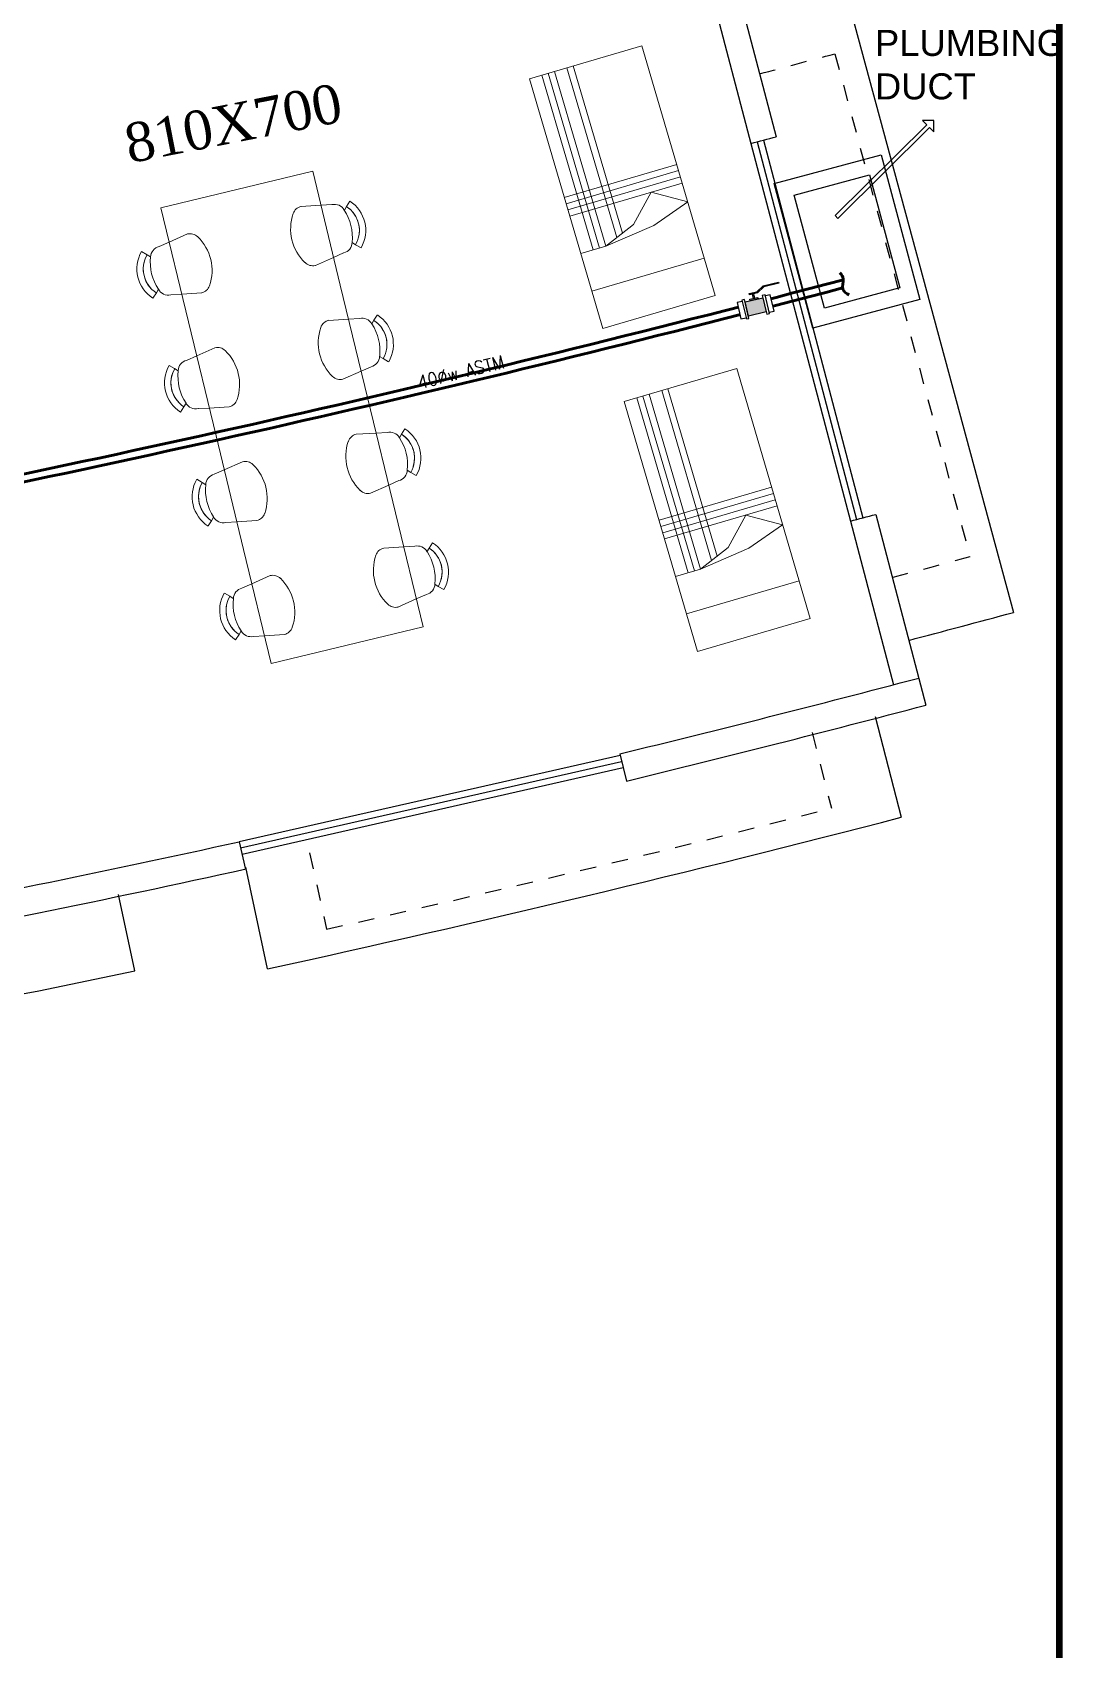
# Model space of a CAD drawing. Header units: metres. Extents: x 159409 to 239023, y 50504 to 95165.
# Drawn here: x 196219 to 197011, y 74527 to 75770 of the extents above; entities that cross this region are included whole.
import ezdxf
from ezdxf.enums import TextEntityAlignment as Align

# ---------------------------------------------------------------- set-up
doc = ezdxf.new("R2010")
doc.units = ezdxf.units.M
doc.header["$MEASUREMENT"] = 0
doc.set_wipeout_variables(frame=1)
doc.linetypes.add('HIDDEN', pattern=[0.125, 0.0625, -0.0625])
for name, color, linetype, lineweight in [('_Annotations', 1, 'Continuous', 25), ('FURN', 8, 'Continuous', 5), ('RJ- D - TEXT', 7, 'Continuous', 20), ('RJ- WS- COLD WATER', 152, 'Continuous', 30)]:
    doc.layers.add(name, color=color, linetype=linetype, lineweight=lineweight)
doc.layers.add('A-TEXT', color=3, linetype='Continuous')
doc.styles.add('RJ', font='romans.shx')
doc.styles.get("Standard").update_dxf_attribs({"font": 'times.ttf', "height": 18})
doc.styles.add('Standard 360', font='arial.ttf')

# ---------------------------------------------------------------- blocks, each defined once
blk = doc.blocks.new('FEGREGRE')
at = {"color": 20, "ltscale": 10}
for p, q in [((357183.6, 114115.5, 0.8), (357203.7, 114038.1, 0.4)), ((356717.1, 113921.6, 0.4), (356700.3, 113999.7, 0.4)), ((356615.1, 113920.1, 0.4), (356602.6, 113978.8, 0.4))]:
    blk.add_line(p, q, dxfattribs=at)
for radius, start, end in [(12848.5, 282.34342, 284.575), (12828.5, 280.10083, 281.89721)]:
    blk.add_arc((353970.4, 126473.1, 0.4), radius, start, end, dxfattribs=at)
blk = doc.blocks.new('FREGTET')
at = {"layer": 'FURN'}
for p, q in [((-154.66, 109.191, -2766.571), (-154.635, 109.149, -2766.571)), ((-154.66, 109.191, -2766.571), (-154.635, 109.149, -2766.571)), ((-154.617, 109.122, -2766.571), (-154.635, 109.149, -2766.571)), ((-154.617, 109.122, -2766.571), (-154.635, 109.149, -2766.571)), ((-154.369, 109.063, -2766.571), (-154.341, 109.079, -2766.571)), ((-154.369, 109.063, -2766.571), (-154.341, 109.079, -2766.571)), ((-154.3, 109.105, -2766.571), (-154.341, 109.079, -2766.571)), ((-154.3, 109.105, -2766.571), (-154.341, 109.079, -2766.571)), ((-154.994, 109.041, -2766.571), (-155.133, 108.458, -2766.571)), ((-154.118, 108.833, -2766.571), (-154.994, 109.041, -2766.571)), ((-154.732, 108.979, -2766.571), (-154.793, 108.838, -2766.571)), ((-154.698, 109.057, -2766.571), (-154.732, 108.979, -2766.571)), ((-154.698, 109.057, -2766.571), (-154.732, 108.979, -2766.571)), ((-154.331, 108.884, -2766.571), (-154.327, 108.968, -2766.571)), ((-154.331, 108.884, -2766.571), (-154.327, 108.968, -2766.571)), ((-153.784, 108.982, -2766.571), (-153.76, 108.941, -2766.571)), ((-153.784, 108.982, -2766.571), (-153.76, 108.941, -2766.571)), ((-154.34, 108.731, -2766.571), (-154.331, 108.884, -2766.571)), ((-153.243, 108.625, -2766.571), (-154.118, 108.833, -2766.571)), ((-153.822, 108.848, -2766.571), (-153.856, 108.771, -2766.571)), ((-153.822, 108.848, -2766.571), (-153.856, 108.771, -2766.571)), ((-153.742, 108.914, -2766.571), (-153.76, 108.941, -2766.571)), ((-153.742, 108.914, -2766.571), (-153.76, 108.941, -2766.571)), ((-153.493, 108.854, -2766.571), (-153.465, 108.871, -2766.571)), ((-153.493, 108.854, -2766.571), (-153.465, 108.871, -2766.571)), ((-153.425, 108.897, -2766.571), (-153.465, 108.871, -2766.571)), ((-153.425, 108.897, -2766.571), (-153.465, 108.871, -2766.571)), ((-153.856, 108.771, -2766.571), (-153.917, 108.63, -2766.571)), ((-153.456, 108.676, -2766.571), (-153.451, 108.76, -2766.571)), ((-153.456, 108.676, -2766.571), (-153.451, 108.76, -2766.571)), ((-152.908, 108.774, -2766.571), (-152.884, 108.732, -2766.571)), ((-152.908, 108.774, -2766.571), (-152.884, 108.732, -2766.571)), ((-152.866, 108.705, -2766.571), (-152.884, 108.732, -2766.571)), ((-152.866, 108.705, -2766.571), (-152.884, 108.732, -2766.571)), ((-153.464, 108.523, -2766.571), (-153.456, 108.676, -2766.571)), ((-152.367, 108.417, -2766.571), (-153.243, 108.625, -2766.571)), ((-152.946, 108.64, -2766.571), (-152.98, 108.563, -2766.571)), ((-152.946, 108.64, -2766.571), (-152.98, 108.563, -2766.571)), ((-152.618, 108.646, -2766.571), (-152.59, 108.663, -2766.571)), ((-152.618, 108.646, -2766.571), (-152.59, 108.663, -2766.571)), ((-152.549, 108.689, -2766.571), (-152.59, 108.663, -2766.571)), ((-152.549, 108.689, -2766.571), (-152.59, 108.663, -2766.571)), ((-155.271, 107.874, -2766.571), (-155.133, 108.458, -2766.571)), ((-152.98, 108.563, -2766.571), (-153.042, 108.422, -2766.571)), ((-152.589, 108.314, -2766.571), (-152.58, 108.468, -2766.571)), ((-152.58, 108.468, -2766.571), (-152.576, 108.552, -2766.571)), ((-152.58, 108.468, -2766.571), (-152.576, 108.552, -2766.571)), ((-152.033, 108.566, -2766.571), (-152.008, 108.524, -2766.571)), ((-152.033, 108.566, -2766.571), (-152.008, 108.524, -2766.571)), ((-151.991, 108.497, -2766.571), (-152.008, 108.524, -2766.571)), ((-151.991, 108.497, -2766.571), (-152.008, 108.524, -2766.571)), ((-151.742, 108.438, -2766.571), (-151.714, 108.454, -2766.571)), ((-151.742, 108.438, -2766.571), (-151.714, 108.454, -2766.571)), ((-151.674, 108.481, -2766.571), (-151.714, 108.454, -2766.571)), ((-151.674, 108.481, -2766.571), (-151.714, 108.454, -2766.571)), ((-151.491, 108.209, -2766.571), (-152.367, 108.417, -2766.571)), ((-152.105, 108.355, -2766.571), (-152.166, 108.214, -2766.571)), ((-152.071, 108.432, -2766.571), (-152.105, 108.355, -2766.571)), ((-152.071, 108.432, -2766.571), (-152.105, 108.354, -2766.571)), ((-151.705, 108.259, -2766.571), (-151.7, 108.344, -2766.571)), ((-151.705, 108.259, -2766.571), (-151.7, 108.344, -2766.571)), ((-151.713, 108.106, -2766.571), (-151.705, 108.259, -2766.571)), ((-151.63, 107.625, -2766.571), (-151.491, 108.209, -2766.571)), ((-155.009, 107.811, -2766.571), (-155.001, 107.965, -2766.571)), ((-154.396, 107.666, -2766.571), (-155.271, 107.874, -2766.571)), ((-154.547, 107.857, -2766.571), (-154.609, 107.716, -2766.571)), ((-155.014, 107.727, -2766.571), (-155.009, 107.812, -2766.571)), ((-155.014, 107.727, -2766.571), (-155.009, 107.811, -2766.571)), ((-154.609, 107.716, -2766.571), (-154.643, 107.639, -2766.571)), ((-154.609, 107.716, -2766.571), (-154.643, 107.639, -2766.571)), ((-154.133, 107.603, -2766.571), (-154.125, 107.756, -2766.571)), ((-155.04, 107.59, -2766.571), (-154.999, 107.617, -2766.571)), ((-155.04, 107.59, -2766.571), (-154.999, 107.617, -2766.571)), ((-154.971, 107.633, -2766.571), (-154.999, 107.617, -2766.571)), ((-154.971, 107.633, -2766.571), (-154.999, 107.617, -2766.571)), ((-153.52, 107.458, -2766.571), (-154.396, 107.666, -2766.571)), ((-154.138, 107.519, -2766.571), (-154.133, 107.603, -2766.571)), ((-154.138, 107.519, -2766.571), (-154.133, 107.603, -2766.571)), ((-153.672, 107.649, -2766.571), (-153.733, 107.508, -2766.571)), ((-151.63, 107.625, -2766.571), (-151.769, 107.041, -2766.571)), ((-154.723, 107.574, -2766.571), (-154.705, 107.547, -2766.571)), ((-154.723, 107.574, -2766.571), (-154.705, 107.547, -2766.571)), ((-154.681, 107.505, -2766.571), (-154.705, 107.547, -2766.571)), ((-154.681, 107.505, -2766.571), (-154.705, 107.547, -2766.571)), ((-153.733, 107.508, -2766.571), (-153.767, 107.431, -2766.571)), ((-153.733, 107.508, -2766.571), (-153.767, 107.431, -2766.571)), ((-153.258, 107.395, -2766.571), (-153.249, 107.548, -2766.571)), ((-154.164, 107.382, -2766.571), (-154.124, 107.408, -2766.571)), ((-154.164, 107.382, -2766.571), (-154.124, 107.408, -2766.571)), ((-154.096, 107.425, -2766.571), (-154.124, 107.408, -2766.571)), ((-154.096, 107.425, -2766.571), (-154.124, 107.408, -2766.571)), ((-153.847, 107.366, -2766.571), (-153.83, 107.338, -2766.571)), ((-153.847, 107.366, -2766.571), (-153.83, 107.338, -2766.571)), ((-153.805, 107.297, -2766.571), (-153.83, 107.338, -2766.571)), ((-153.805, 107.297, -2766.571), (-153.83, 107.338, -2766.571)), ((-152.645, 107.249, -2766.571), (-153.52, 107.458, -2766.571)), ((-153.262, 107.311, -2766.571), (-153.258, 107.395, -2766.571)), ((-153.262, 107.311, -2766.571), (-153.258, 107.395, -2766.571)), ((-152.796, 107.441, -2766.571), (-152.858, 107.3, -2766.571)), ((-152.382, 107.187, -2766.571), (-152.374, 107.34, -2766.571)), ((-153.22, 107.216, -2766.571), (-153.248, 107.2, -2766.571)), ((-153.22, 107.216, -2766.571), (-153.248, 107.2, -2766.571)), ((-152.858, 107.3, -2766.571), (-152.892, 107.223, -2766.571)), ((-152.858, 107.3, -2766.571), (-152.892, 107.223, -2766.571)), ((-151.769, 107.041, -2766.571), (-152.645, 107.249, -2766.571)), ((-151.921, 107.233, -2766.571), (-151.982, 107.092, -2766.571)), ((-153.289, 107.174, -2766.571), (-153.248, 107.2, -2766.571)), ((-153.289, 107.174, -2766.571), (-153.248, 107.2, -2766.571)), ((-152.972, 107.157, -2766.571), (-152.954, 107.13, -2766.571)), ((-152.972, 107.157, -2766.571), (-152.954, 107.13, -2766.571)), ((-152.93, 107.089, -2766.571), (-152.954, 107.13, -2766.571)), ((-152.93, 107.089, -2766.571), (-152.954, 107.13, -2766.571)), ((-152.387, 107.103, -2766.571), (-152.382, 107.187, -2766.571)), ((-152.387, 107.103, -2766.571), (-152.382, 107.187, -2766.571)), ((-151.982, 107.092, -2766.571), (-152.016, 107.014, -2766.571)), ((-151.982, 107.092, -2766.571), (-152.016, 107.014, -2766.571)), ((-152.413, 106.966, -2766.571), (-152.373, 106.992, -2766.571)), ((-152.413, 106.966, -2766.571), (-152.373, 106.992, -2766.571)), ((-152.345, 107.008, -2766.571), (-152.373, 106.992, -2766.571)), ((-152.345, 107.008, -2766.571), (-152.373, 106.992, -2766.571)), ((-152.096, 106.949, -2766.571), (-152.078, 106.922, -2766.571)), ((-152.096, 106.949, -2766.571), (-152.078, 106.922, -2766.571)), ((-152.054, 106.88, -2766.571), (-152.078, 106.922, -2766.571)), ((-152.054, 106.88, -2766.571), (-152.078, 106.922, -2766.571))]:
    blk.add_line(p, q, dxfattribs=at)
for centre, radius, start, end in [((-154.525, 108.959, -2766.571), 0.268, 33.0269, 120.2325), ((-154.525, 108.959, -2766.571), 0.268, 33.0269, 120.2325), ((-154.615, 109.037, -2766.571), 0.0847, 91.5148, 166.6297), ((-154.615, 109.037, -2766.571), 0.0847, 91.5148, 166.6297), ((-154.525, 108.959, -2766.571), 0.219, 33.0269, 120.2325), ((-154.525, 108.959, -2766.571), 0.219, 46.2775, 120.2325), ((-154.576, 108.746, -2766.571), 0.378, 56.8909, 96.3685), ((-154.576, 108.746, -2766.571), 0.378, 56.8909, 96.3685), ((-154.409, 108.988, -2766.571), 0.0847, 346.6297, 61.7447), ((-154.409, 108.988, -2766.571), 0.0847, 346.6297, 61.7447), ((-153.649, 108.751, -2766.571), 0.268, 33.0269, 120.2325), ((-153.649, 108.751, -2766.571), 0.268, 33.0269, 120.2325), ((-153.649, 108.751, -2766.571), 0.219, 33.0269, 120.2325), ((-153.649, 108.751, -2766.571), 0.219, 46.2775, 120.2325), ((-154.711, 108.819, -2766.571), 0.0847, 166.6297, 224.3988), ((-154.711, 108.819, -2766.571), 0.0847, 166.6297, 224.3988), ((-153.74, 108.829, -2766.571), 0.0847, 91.5148, 166.6297), ((-153.74, 108.829, -2766.571), 0.0847, 91.5148, 166.6297), ((-153.7, 108.538, -2766.571), 0.378, 56.8909, 96.3685), ((-153.7, 108.538, -2766.571), 0.378, 56.8909, 96.3685), ((-153.534, 108.78, -2766.571), 0.0847, 346.6297, 61.7447), ((-153.534, 108.78, -2766.571), 0.0847, 346.6297, 61.7447), ((-154.512, 109.013, -2766.571), 0.363, 224.3988, 288.8607), ((-154.512, 109.013, -2766.571), 0.363, 224.3988, 288.8607), ((-154.422, 108.75, -2766.571), 0.0847, 288.8607, 346.6297), ((-154.422, 108.75, -2766.571), 0.0847, 288.8607, 346.6297), ((-152.864, 108.621, -2766.571), 0.0847, 91.5148, 166.6297), ((-152.864, 108.621, -2766.571), 0.0847, 91.5148, 166.6297), ((-152.774, 108.543, -2766.571), 0.268, 33.0269, 120.2325), ((-152.774, 108.543, -2766.571), 0.268, 33.0269, 120.2325), ((-152.774, 108.543, -2766.571), 0.219, 33.0269, 120.2325), ((-152.774, 108.543, -2766.571), 0.219, 46.2775, 120.2325), ((-152.824, 108.33, -2766.571), 0.378, 56.8909, 96.3685), ((-152.824, 108.33, -2766.571), 0.378, 56.8909, 96.3685), ((-153.835, 108.611, -2766.571), 0.0847, 166.6297, 224.3988), ((-153.835, 108.611, -2766.571), 0.0847, 166.6297, 224.3988), ((-152.658, 108.572, -2766.571), 0.0847, 346.6297, 61.7447), ((-152.658, 108.572, -2766.571), 0.0847, 346.6297, 61.7447), ((-151.898, 108.335, -2766.571), 0.268, 33.0269, 120.2325), ((-151.898, 108.335, -2766.571), 0.268, 33.0269, 120.2325), ((-153.636, 108.805, -2766.571), 0.363, 224.3988, 288.8607), ((-153.636, 108.805, -2766.571), 0.363, 224.3988, 288.8607), ((-153.547, 108.542, -2766.571), 0.0847, 288.8607, 346.6297), ((-153.547, 108.542, -2766.571), 0.0847, 288.8607, 346.6297), ((-151.988, 108.413, -2766.571), 0.0847, 91.5148, 166.6297), ((-151.988, 108.413, -2766.571), 0.0847, 91.5148, 166.6297), ((-151.898, 108.335, -2766.571), 0.219, 33.0269, 120.2325), ((-151.898, 108.335, -2766.571), 0.219, 46.2775, 120.2325), ((-151.949, 108.122, -2766.571), 0.378, 56.8909, 96.3685), ((-151.949, 108.122, -2766.571), 0.378, 56.8909, 96.3685), ((-152.959, 108.403, -2766.571), 0.0847, 166.6297, 224.3988), ((-152.959, 108.403, -2766.571), 0.0847, 166.6297, 224.3988), ((-152.761, 108.597, -2766.571), 0.363, 224.3988, 288.8607), ((-152.761, 108.597, -2766.571), 0.363, 224.3988, 288.8607), ((-151.782, 108.364, -2766.571), 0.0847, 346.6297, 61.7447), ((-151.782, 108.364, -2766.571), 0.0847, 346.6297, 61.7447), ((-152.671, 108.334, -2766.571), 0.0847, 288.8607, 346.6297), ((-152.671, 108.334, -2766.571), 0.0847, 288.8607, 346.6297), ((-152.084, 108.194, -2766.571), 0.0847, 166.6297, 224.3988), ((-152.084, 108.194, -2766.571), 0.0847, 166.6297, 224.3988), ((-151.885, 108.389, -2766.571), 0.363, 224.3988, 288.8607), ((-151.885, 108.389, -2766.571), 0.363, 224.3988, 288.8607), ((-151.795, 108.126, -2766.571), 0.0847, 288.8607, 346.6297), ((-151.795, 108.126, -2766.571), 0.0847, 288.8607, 346.6297), ((-154.918, 107.945, -2766.571), 0.0847, 108.8607, 166.6297), ((-154.918, 107.945, -2766.571), 0.0847, 108.8607, 166.6297), ((-154.828, 107.682, -2766.571), 0.363, 44.3988, 108.8607), ((-154.828, 107.682, -2766.571), 0.363, 44.3988, 108.8607), ((-154.63, 107.876, -2766.571), 0.0847, 346.6297, 44.3988), ((-154.63, 107.876, -2766.571), 0.0847, 346.6297, 44.3988), ((-153.953, 107.474, -2766.571), 0.363, 44.3988, 108.8607), ((-153.953, 107.474, -2766.571), 0.363, 44.3988, 108.8607), ((-154.931, 107.707, -2766.571), 0.0847, 166.6297, 241.7447), ((-154.931, 107.707, -2766.571), 0.0847, 166.6297, 241.7447), ((-154.043, 107.737, -2766.571), 0.0847, 108.8607, 166.6297), ((-154.043, 107.737, -2766.571), 0.0847, 108.8607, 166.6297), ((-153.754, 107.668, -2766.571), 0.0847, 346.6297, 44.3988), ((-153.754, 107.668, -2766.571), 0.0847, 346.6297, 44.3988), ((-154.816, 107.736, -2766.571), 0.268, 213.0269, 300.2325), ((-154.816, 107.736, -2766.571), 0.268, 213.0269, 300.2325), ((-154.816, 107.736, -2766.571), 0.219, 213.0269, 300.2325), ((-154.816, 107.736, -2766.571), 0.219, 213.0269, 286.9819), ((-154.765, 107.949, -2766.571), 0.378, 236.8909, 276.3685), ((-154.765, 107.949, -2766.571), 0.378, 236.8909, 276.3685), ((-154.725, 107.658, -2766.571), 0.0847, 271.5148, 346.6297), ((-154.725, 107.658, -2766.571), 0.0847, 271.5148, 346.6297), ((-153.167, 107.529, -2766.571), 0.0847, 108.8607, 166.6297), ((-153.167, 107.529, -2766.571), 0.0847, 108.8607, 166.6297), ((-153.077, 107.266, -2766.571), 0.363, 44.3988, 108.8607), ((-153.077, 107.266, -2766.571), 0.363, 44.3988, 108.8607), ((-154.056, 107.499, -2766.571), 0.0847, 166.6297, 241.7447), ((-154.056, 107.499, -2766.571), 0.0847, 166.6297, 241.7447), ((-152.879, 107.46, -2766.571), 0.0847, 346.6297, 44.3988), ((-152.879, 107.46, -2766.571), 0.0847, 346.6297, 44.3988), ((-153.94, 107.528, -2766.571), 0.268, 213.0269, 300.2325), ((-153.94, 107.528, -2766.571), 0.268, 213.0269, 300.2325), ((-153.94, 107.528, -2766.571), 0.219, 213.0269, 300.2325), ((-153.94, 107.528, -2766.571), 0.219, 213.0269, 286.9819), ((-153.889, 107.741, -2766.571), 0.378, 236.8909, 276.3685), ((-153.889, 107.741, -2766.571), 0.378, 236.8909, 276.3685), ((-153.85, 107.45, -2766.571), 0.0847, 271.5148, 346.6297), ((-153.85, 107.45, -2766.571), 0.0847, 271.5148, 346.6297), ((-152.291, 107.321, -2766.571), 0.0847, 108.8607, 166.6297), ((-152.291, 107.321, -2766.571), 0.0847, 108.8607, 166.6297), ((-152.202, 107.058, -2766.571), 0.363, 44.3988, 108.8607), ((-152.202, 107.058, -2766.571), 0.363, 44.3988, 108.8607), ((-153.18, 107.291, -2766.571), 0.0847, 166.6297, 241.7447), ((-153.18, 107.291, -2766.571), 0.0847, 166.6297, 241.7447), ((-153.014, 107.533, -2766.571), 0.378, 236.8909, 276.3685), ((-153.014, 107.533, -2766.571), 0.378, 236.8909, 276.3685), ((-152.974, 107.242, -2766.571), 0.0847, 271.5148, 346.6297), ((-152.974, 107.242, -2766.571), 0.0847, 271.5148, 346.6297), ((-152.003, 107.252, -2766.571), 0.0847, 346.6297, 44.3988), ((-152.003, 107.252, -2766.571), 0.0847, 346.6297, 44.3988), ((-153.064, 107.32, -2766.571), 0.268, 213.0269, 300.2325), ((-153.064, 107.32, -2766.571), 0.268, 213.0269, 300.2325), ((-153.064, 107.32, -2766.571), 0.219, 213.0269, 300.2325), ((-153.064, 107.32, -2766.571), 0.219, 213.0269, 286.9819), ((-152.304, 107.083, -2766.571), 0.0847, 166.6297, 241.7447), ((-152.304, 107.083, -2766.571), 0.0847, 166.6297, 241.7447), ((-152.189, 107.112, -2766.571), 0.268, 213.0269, 300.2325), ((-152.189, 107.112, -2766.571), 0.268, 213.0269, 300.2325), ((-152.189, 107.112, -2766.571), 0.219, 213.0269, 300.2325), ((-152.189, 107.112, -2766.571), 0.219, 213.0269, 286.9819), ((-152.138, 107.325, -2766.571), 0.378, 236.8909, 276.3685), ((-152.138, 107.325, -2766.571), 0.378, 236.8909, 276.3685), ((-152.098, 107.034, -2766.571), 0.0847, 271.5148, 346.6297), ((-152.098, 107.034, -2766.571), 0.0847, 271.5148, 346.6297)]:
    blk.add_arc(centre, radius, start, end, dxfattribs=at)
blk = doc.blocks.new('A$C25933C84')
at = {"linetype": 'Continuous'}
for p, q in [((0, 0.9), (2, 0.9)), ((0, 0), (0, 0.9)), ((0.3, 0.9), (0.3, 0)), ((0.6, 0.7), (0.6, 0.9)), ((2, 0.9), (2, 0)), ((0.65, 0.3), (0.6, 0.7)), ((0.7, 0.45), (0.6, 0.7)), ((0.9, 0.25), (0.7, 0.45)), ((0.75, 0), (0.65, 0.3)), ((0.75, 0), (0.9, 0.25)), ((2, 0), (0, 0))]:
    blk.add_line(p, q, dxfattribs=at)
for p, q in [((0.9, 0), (0.9, 0.9)), ((0.95, 0), (0.95, 0.9)), ((1, 0), (1, 0.9)), ((1.05, 0), (1.05, 0.9)), ((0.6, 0.8), (2, 0.8)), ((0.6, 0.75), (2, 0.75)), ((0.6, 0.7), (2, 0.7)), ((0.64, 0.6), (2, 0.6)), ((0.66, 0.55), (2, 0.55))]:
    blk.add_line(p, q)
blk = doc.blocks.new('20 dia. Ball valve with cPVC MTA 2 nos.')
blk.add_wipeout([(0, 1.15), (-0.73, 1.15), (-0.73, -1.14), (0, -1.14), (0, -1.32), (0.36, -1.32), (0.36, -1), (2.86, -1), (2.86, -1.32), (3.27, -1.32), (3.27, -1.14), (3.94, -1.14), (3.94, 1.15), (3.27, 1.15), (3.27, 1.32), (2.86, 1.32), (2.86, 1), (0.36, 1), (0.36, 1.32), (0, 1.32)]).translate(0, 0, 0)
blk.add_hatch(color=256).paths.add_polyline_path([(0.36, 1), (2.86, 1), (2.86, -1), (0.36, -1)])
blk.add_lwpolyline([(1.18, 1.81), (1.18, 1.97), (2.25, 1.97), (3.27, 2.6), (5.45, 2.6), (5.45, 2.43), (3.32, 2.43), (2.3, 1.81), (1.18, 1.81)])
at = {"elevation": 0}
for points in [[(0, 1.15), (-0.73, 1.15), (-0.73, -1.14), (0, -1.14)], [(3.27, -1.14), (3.94, -1.14), (3.94, 1.15), (3.27, 1.15)]]:
    blk.add_lwpolyline(points, dxfattribs=at)
for points in [[(0, -1.32), (0.36, -1.32), (0.36, 1.32), (0, 1.32)], [(0.36, 1), (2.86, 1), (2.86, -1), (0.36, -1)], [(1.09, 1.2), (2.23, 1.2), (2.23, 1), (1.09, 1)], [(1.53, 1.2), (1.8, 1.2), (1.8, 1.81), (1.53, 1.81)], [(2.86, -1.32), (3.27, -1.32), (3.27, 1.32), (2.86, 1.32)]]:
    blk.add_lwpolyline(points, close=True)

msp = doc.modelspace()

# ---------------------------------------------------------------- linework, layer by layer
at = {"color": 0, "ltscale": 8}
for p, q in [((196484.936, 76849.878, 0.842), (196790.561, 75689.431, 0.842)), ((196702.326, 75945.417, 0.842), (196771.091, 75684.32, 0.842)), ((196702.326, 75945.417, 0.842), (196771.091, 75684.32, 0.842)), ((196771.091, 75684.32, 0.842), (196847.496, 75394.212, 0.842)), ((196775.926, 75685.593, 0.842), (196852.331, 75395.486, 0.842)), ((196780.761, 75686.867, 0.842), (196857.166, 75396.759, 0.842)), ((196866.966, 75399.323, 0.842), (196905.551, 75252.819, 0.842)), ((196847.496, 75394.212, 0.842), (196880.605, 75268.499, 0.842)), ((196847.496, 75394.212, 0.842), (196880.605, 75268.499, 0.842))]:
    msp.add_line(p, q, dxfattribs=at)
at = {"color": 0, "ltscale": 10}
for p, q in [((196842.263, 75806.728, 0.421), (196972.765, 75324.059, 0.421)), ((196670.662, 75214.25, 0.421), (196378.089, 75147.826, 0.421)), ((196670.662, 75214.25, 0.421), (196378.089, 75147.826, 0.421)), ((196671.846, 75209.391, 0.421), (196379.196, 75142.95, 0.421)), ((196670.384, 75215.393, 0.421), (196675.472, 75194.504, 0.421)), ((196673.029, 75204.533, 0.421), (196380.303, 75138.074, 0.421)), ((196378.089, 75147.826, 0.421), (196382.936, 75126.477, 0.421))]:
    msp.add_line(p, q, dxfattribs=at)
at = {"color": 0, "linetype": 'HIDDEN', "ltscale": 200}
for p, q in [((196835.686, 75753.172, 0.421), (196939.447, 75366.864, 0.421)), ((196818.193, 75231.69, 0.843), (196833.065, 75173.562, 0.421)), ((196432.172, 75139.29, 0.421), (196445.231, 75080.729, 0.421))]:
    msp.add_line(p, q, dxfattribs=at)
at = {"color": 6, "const_width": 5.123}
msp.add_lwpolyline([(197008.003, 78029.391), (197008.003, 73287.566), (190264.254, 73287.566), (190264.254, 78029.391)], close=True, dxfattribs=at)
at = {"color": 0, "linetype": 'HIDDEN', "ltscale": 200}
for radius, start, end in [(12268.5, 284.7544739, 285.0346857), (12668.5, 284.7544877, 285.0346857), (12828.5, 282.5706633, 284.3518467)]:
    msp.add_arc((193653.191, 87601.708, 0.421), radius, start, end, dxfattribs=at)
at = {"color": 0, "ltscale": 10}
for radius, start, end in [(12318.5, 284.6614528, 284.7550793), (12618.5, 284.6636727, 284.7550733), (12718.5, 284.7544877, 285.1296178), (12748.5, 283.6901087, 284.7550708), (12770, 283.6901087, 284.7550703), (12748.5, 280.9178154, 282.3417726), (12770, 279.3981874, 282.3454102)]:
    msp.add_arc((193653.191, 87601.708, 0.421), radius, start, end, dxfattribs=at)
at = {"layer": '_Annotations', "elevation": 0.842}
msp.add_lwpolyline([(196837.935, 75626.654), (196908.333, 75696.457), (196911.521, 75693.241), (196911.558, 75701.781), (196903.018, 75701.817), (196906.207, 75698.601), (196835.809, 75628.798)], close=True, dxfattribs=at)
at = {"layer": '_Annotations', "color": 31, "elevation": 0.842}
for points in [[(196789.04, 75653.499), (196871.144, 75675.499), (196900.908, 75564.417), (196818.805, 75542.418)], [(196804.35, 75644.66), (196862.305, 75660.189), (196885.599, 75573.256), (196827.643, 75557.727)]]:
    msp.add_lwpolyline(points, close=True, dxfattribs=at)
at = {"layer": 'RJ- WS- COLD WATER', "lineweight": 60}
for centre, start, end in [((193587.006, 87905.489, -0.464), 280.9511958, 284.7935253), ((193588.119, 87899.665, 0.856), 280.9512356, 284.7851687)]:
    msp.add_arc(centre, 12748.5, start, end, dxfattribs=at)
msp.add_spline([(196839.491, 75584.943, 0.421), (196842.111, 75580.145, 0.421), (196841.656, 75572.287, 0.421), (196846.687, 75567.901, 0.421)], degree=3, dxfattribs=at)

# ---------------------------------------------------------------- block references
at = {"extrusion": (-3.14e-14, -6.1e-15, -1), "xscale": -99.99999999999996, "yscale": 99.99999999999996, "zscale": -99.99999999999996, "rotation": 63.01819741965955}
msp.add_blockref('FREGTET', (-193749.527, 56903.411, -276657.969), dxfattribs=at)
at = {"color": 1}
msp.add_blockref('FEGREGRE', (-160317.148, -38871.371), dxfattribs=at)
at = {"layer": 'FURN', "extrusion": (-1.8e-14, -3.4e-15, -1), "xscale": -99.99999999999994, "yscale": 99.99999999999994, "zscale": -99.99999999999994, "rotation": 253.6355424414912}
for p in [(-196743.747, 75567.42, -1.684), (-196816.555, 75319.473, -1.684)]:
    msp.add_blockref('A$C25933C84', p, dxfattribs=at)

# ---------------------------------------------------------------- texts
at = {"layer": '_Annotations', "insert": (196866.408, 75771.475, 0.842), "char_height": 8.45393, "attachment_point": 1, "style": 'Standard 360'}
msp.add_mtext('{\\H2.3658x;PLUMBING \\PDUCT}', dxfattribs=at)
at = {"layer": 'A-TEXT'}
msp.add_text('810X700', height=30, rotation=11.071524, dxfattribs=at).set_placement((196373.511, 75699.896, 1.263), align=Align.MIDDLE)
at = {"layer": 'RJ- D - TEXT', "lineweight": 20, "style": 'RJ', "width": 0.9}
msp.add_text('40%%Cw ASTM', height=10, rotation=13.894586, dxfattribs=at).set_placement((196516.625, 75495.72, 0.856))

# ---------------------------------------------------------------- next in the draw order: block references
at = {"xscale": 5.59653125030894, "yscale": 5.59653125030894, "zscale": 5.59653125030894, "rotation": 13.27201163180877}
msp.add_blockref('20 dia. Ball valve with cPVC MTA 2 nos.', (196765.967, 75556.647, -0.456), dxfattribs=at)

doc.saveas('drawing.dxf')
